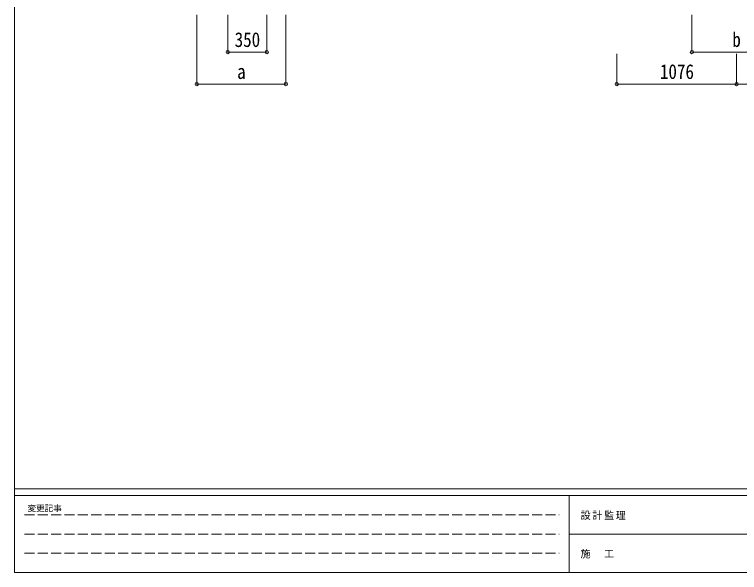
# Model space of a CAD drawing. Units: millimetres at full size, sheet at 1:30. Extents: x -8385 to 8479, y -5853 to 5787.
# Drawn here: x -8385 to -1874, y -5853 to -842 of the extents above; entities that cross this region are included whole.
import ezdxf
from ezdxf.enums import TextEntityAlignment as Align

# ---------------------------------------------------------------- set-up
doc = ezdxf.new("R2010")
doc.units = ezdxf.units.MM
doc.header["$LTSCALE"] = 30
doc.header["$PDMODE"] = 32
doc.header["$PDSIZE"] = 30
doc.linetypes.add('DASHED3', pattern=[4, 3, -1])
doc.layers.add('0-A_寸法', color=6, linetype='Continuous', lineweight=9)
doc.layers.add('F-0_240', color=7, linetype='Continuous', lineweight=9)
doc.styles.add('ＭＳ ゴシック', font='')
doc.styles.get('ＭＳ ゴシック').set_extended_font_data('MS Gothic')

msp = doc.modelspace()

# ---------------------------------------------------------------- linework, layer by layer
at = {"layer": '0-A_寸法'}
for p, q in [((-6748.39, -1466.44), (-6748.39, -844.14)), ((-6470.33, -1179.23), (-6470.33, -844.14)), ((-6120.29, -1179.23), (-6120.29, -844.14)), ((-5948.39, -1466.44), (-5948.39, -844.14)), ((-2300.44, -1179.23), (-2300.44, -844.14)), ((-6470.33, -1179.23), (-6120.29, -1179.23)), ((-2976.44, -1466.44), (-2976.44, -1195.05)), ((-1500.44, -1179.23), (-2300.44, -1179.23)), ((-1900.44, -1466.44), (-1900.44, -1195.05)), ((-6748.39, -1466.44), (-5948.39, -1466.44)), ((-1900.44, -1466.44), (-2976.44, -1466.44)), ((999.56, -1466.44), (-1900.44, -1466.44))]:
    msp.add_line(p, q, dxfattribs=at)
for p in [(-6470.33, -1179.23), (-6120.29, -1179.23), (-2300.44, -1179.23), (-6748.39, -1466.44), (-5948.39, -1466.44), (-2976.44, -1466.44), (-1900.44, -1466.44)]:
    msp.add_point(p, dxfattribs=at)
at = {"layer": 'F-0_240', "color": 5}
for p, q in [((-8385.45, 5787.34), (-8385.45, -5852.66)), ((-8385.45, -5102.66), (8054.55, -5102.66)), ((-8385.45, -5162.66), (5387.79, -5162.66)), ((-3402.21, -5162.66), (-3402.21, -5852.66)), ((-3402.21, -5507.66), (2747.79, -5507.66)), ((-8385.45, -5852.66), (8054.55, -5852.66))]:
    msp.add_line(p, q, dxfattribs=at)
at = {"layer": 'F-0_240', "color": 4, "linetype": 'DASHED3'}
for p, q in [((-8295.46, -5335.16), (-3492.21, -5335.16)), ((-8295.46, -5507.66), (-3492.21, -5507.66)), ((-8295.46, -5680.16), (-3492.21, -5680.16))]:
    msp.add_line(p, q, dxfattribs=at)

# ---------------------------------------------------------------- texts
at = {"layer": '0-A_寸法', "color": 7, "style": 'ＭＳ ゴシック', "width": 0.85}
for s, p in [('350', (-6407.81, -1173.23)), ('b', (-1937.94, -1173.23)), ('1076', (-2588.44, -1460.44)), ('a', (-6385.89, -1460.44))]:
    msp.add_text(s, height=132, dxfattribs=at).set_placement(p, align=Align.BOTTOM_LEFT)
at = {"layer": 'F-0_240', "style": 'ＭＳ ゴシック'}
msp.add_text('変更記事', height=54.99, dxfattribs=at).set_placement((-8268.23, -5320.16), align=Align.BOTTOM_LEFT)
at = {"layer": 'F-0_240', "char_height": 65.98, "attachment_point": 7, "style": 'ＭＳ ゴシック'}
for s, insert in [('\\T1.17;設計監理', (-3300.89, -5380.16)), ('\\T1.17;施\u3000工', (-3300.89, -5725.16))]:
    msp.add_mtext(s, dxfattribs=dict(at, insert=insert))

doc.saveas('drawing.dxf')
